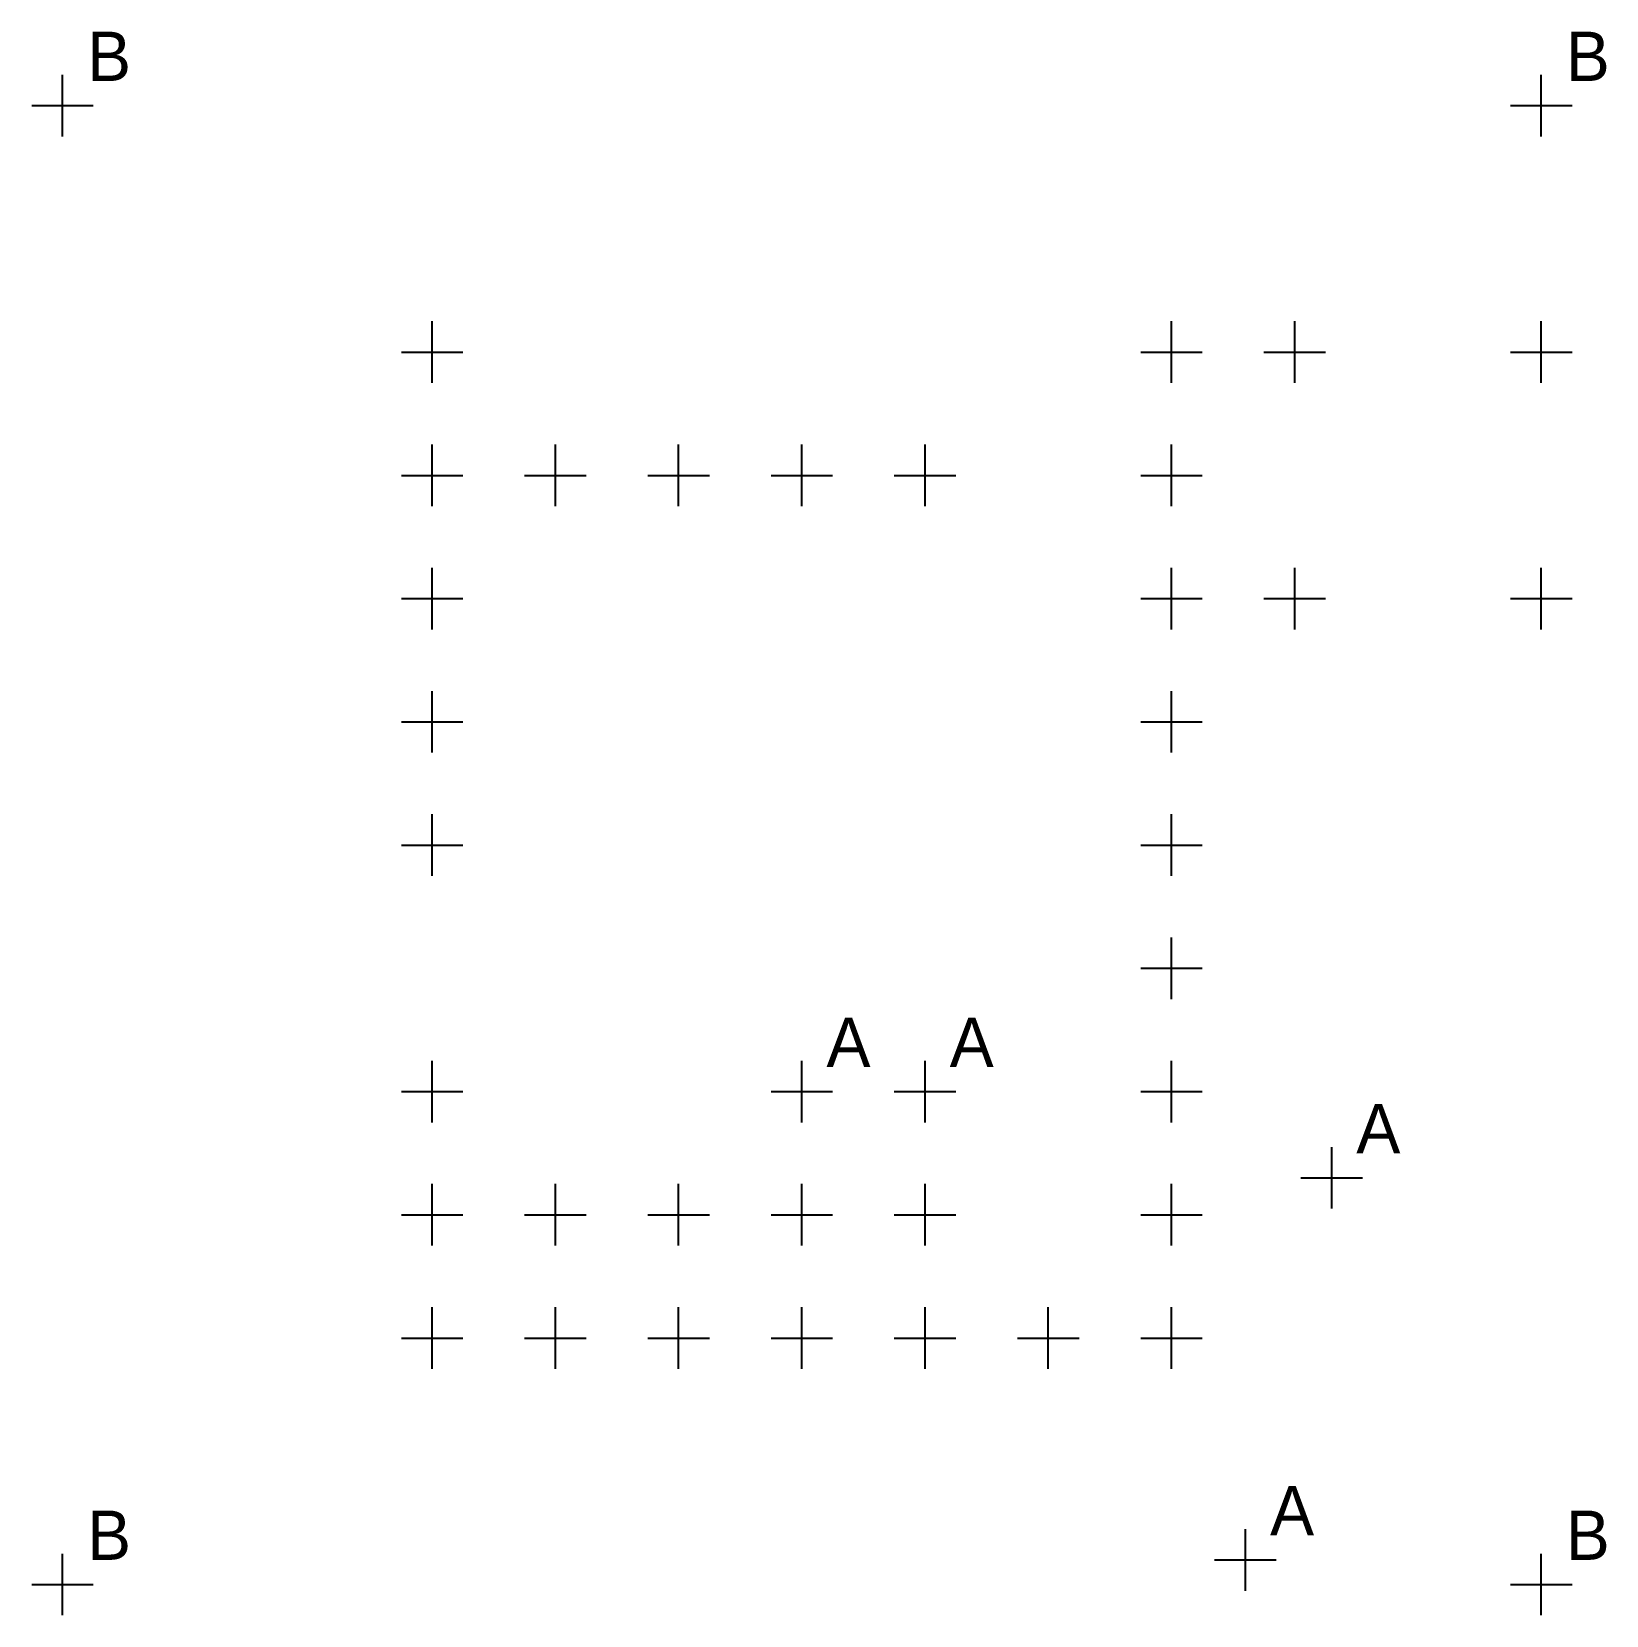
# Model space of a CAD drawing. Header units: metres. Extents: x 0.07 to 1.35, y 0.07 to 1.36.
import ezdxf

# ---------------------------------------------------------------- set-up
doc = ezdxf.new("R2010")
doc.units = ezdxf.units.M

msp = doc.modelspace()

# ---------------------------------------------------------------- linework, layer by layer
at = {"layer": 'HOLE_LOC'}
for p, q in [((0.1, 1.275), (0.1, 1.325)), ((1.3, 1.275), (1.3, 1.325)), ((0.075, 1.3), (0.125, 1.3)), ((1.275, 1.3), (1.325, 1.3)), ((0.4, 1.075), (0.4, 1.125)), ((1, 1.075), (1, 1.125)), ((1.1, 1.075), (1.1, 1.125)), ((1.3, 1.075), (1.3, 1.125)), ((0.375, 1.1), (0.425, 1.1)), ((0.975, 1.1), (1.025, 1.1)), ((1.075, 1.1), (1.125, 1.1)), ((1.275, 1.1), (1.325, 1.1)), ((0.4, 0.975), (0.4, 1.025)), ((0.5, 0.975), (0.5, 1.025)), ((0.6, 0.975), (0.6, 1.025)), ((0.7, 0.975), (0.7, 1.025)), ((0.8, 0.975), (0.8, 1.025)), ((1, 0.975), (1, 1.025)), ((0.375, 1), (0.425, 1)), ((0.475, 1), (0.525, 1)), ((0.575, 1), (0.625, 1)), ((0.675, 1), (0.725, 1)), ((0.775, 1), (0.825, 1)), ((0.975, 1), (1.025, 1)), ((0.4, 0.875), (0.4, 0.925)), ((1, 0.875), (1, 0.925)), ((1.1, 0.875), (1.1, 0.925)), ((1.3, 0.875), (1.3, 0.925)), ((0.375, 0.9), (0.425, 0.9)), ((0.975, 0.9), (1.025, 0.9)), ((1.075, 0.9), (1.125, 0.9)), ((1.275, 0.9), (1.325, 0.9)), ((0.4, 0.775), (0.4, 0.825)), ((1, 0.775), (1, 0.825)), ((0.375, 0.8), (0.425, 0.8)), ((0.975, 0.8), (1.025, 0.8)), ((0.4, 0.675), (0.4, 0.725)), ((1, 0.675), (1, 0.725)), ((0.375, 0.7), (0.425, 0.7)), ((0.975, 0.7), (1.025, 0.7)), ((1, 0.575), (1, 0.625)), ((0.975, 0.6), (1.025, 0.6)), ((0.4, 0.475), (0.4, 0.525)), ((0.7, 0.475), (0.7, 0.525)), ((0.8, 0.475), (0.8, 0.525)), ((1, 0.475), (1, 0.525)), ((0.375, 0.5), (0.425, 0.5)), ((0.675, 0.5), (0.725, 0.5)), ((0.775, 0.5), (0.825, 0.5)), ((0.975, 0.5), (1.025, 0.5)), ((1.13, 0.405), (1.13, 0.455)), ((0.4, 0.375), (0.4, 0.425)), ((0.5, 0.375), (0.5, 0.425)), ((0.6, 0.375), (0.6, 0.425)), ((0.7, 0.375), (0.7, 0.425)), ((0.8, 0.375), (0.8, 0.425)), ((1, 0.375), (1, 0.425)), ((1.105, 0.43), (1.155, 0.43)), ((0.375, 0.4), (0.425, 0.4)), ((0.475, 0.4), (0.525, 0.4)), ((0.575, 0.4), (0.625, 0.4)), ((0.675, 0.4), (0.725, 0.4)), ((0.775, 0.4), (0.825, 0.4)), ((0.975, 0.4), (1.025, 0.4)), ((0.4, 0.275), (0.4, 0.325)), ((0.5, 0.275), (0.5, 0.325)), ((0.6, 0.275), (0.6, 0.325)), ((0.7, 0.275), (0.7, 0.325)), ((0.8, 0.275), (0.8, 0.325)), ((0.9, 0.275), (0.9, 0.325)), ((1, 0.275), (1, 0.325)), ((0.375, 0.3), (0.425, 0.3)), ((0.475, 0.3), (0.525, 0.3)), ((0.575, 0.3), (0.625, 0.3)), ((0.675, 0.3), (0.725, 0.3)), ((0.775, 0.3), (0.825, 0.3)), ((0.875, 0.3), (0.925, 0.3)), ((0.975, 0.3), (1.025, 0.3)), ((1.06, 0.095), (1.06, 0.145)), ((0.1, 0.075), (0.1, 0.125)), ((1.035, 0.12), (1.085, 0.12)), ((1.3, 0.075), (1.3, 0.125)), ((0.075, 0.1), (0.125, 0.1)), ((1.275, 0.1), (1.325, 0.1))]:
    msp.add_line(p, q, dxfattribs=at)

# ---------------------------------------------------------------- texts
for s, p in [('B', (0.12, 1.32)), ('B', (1.32, 1.32)), ('A', (0.72, 0.52)), ('A', (0.82, 0.52)), ('A', (1.15, 0.45)), ('A', (1.08, 0.14)), ('B', (0.12, 0.12)), ('B', (1.32, 0.12))]:
    msp.add_text(s, height=0.04, dxfattribs=at).set_placement(p)

doc.saveas('drawing.dxf')
